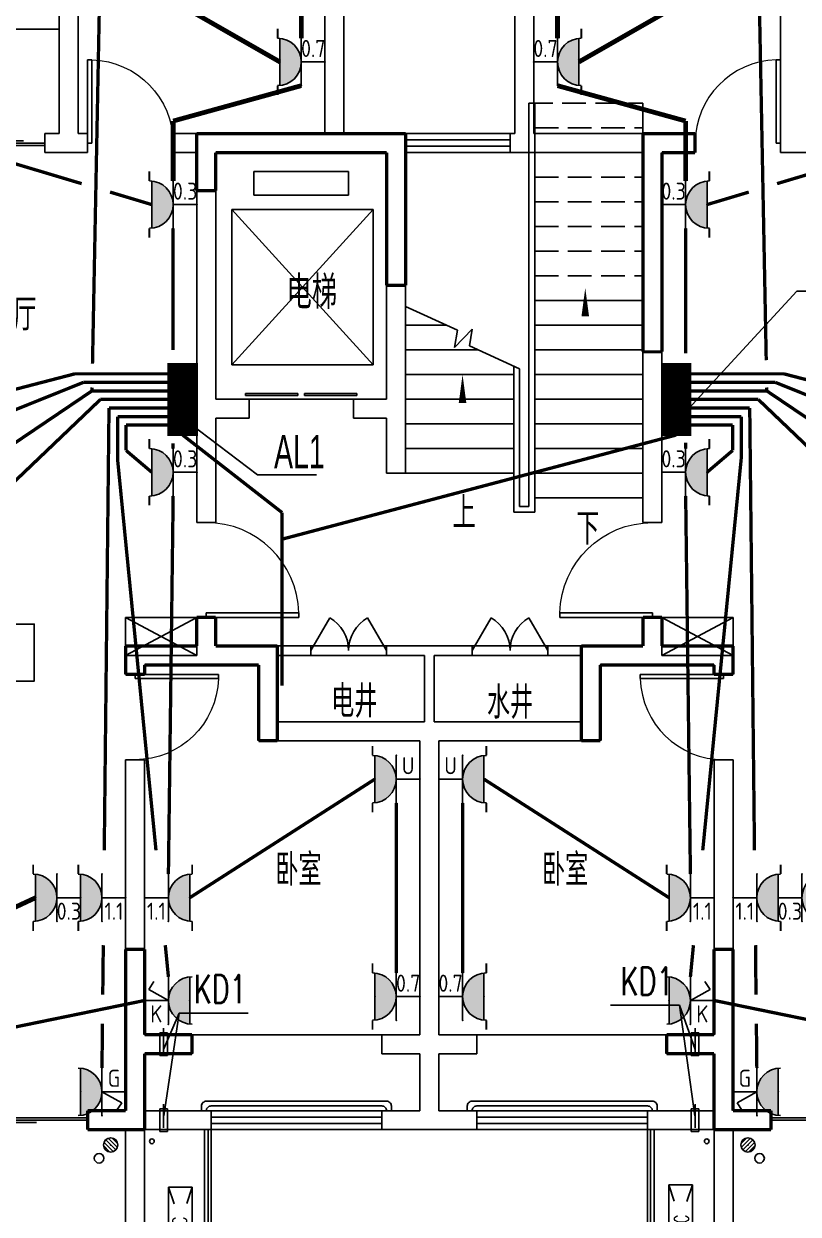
# Model space of a CAD drawing. Extents: x -993182 to -819982, y 169304 to 600104.
# Drawn here: x -943521 to -935362, y 369816 to 382365 of the extents above; entities that cross this region are included whole.
import ezdxf
from ezdxf.enums import TextEntityAlignment as Align

# ---------------------------------------------------------------- set-up
doc = ezdxf.new("R2010")
doc.units = 0
doc.header["$LTSCALE"] = 1000
doc.header["$MEASUREMENT"] = 0
doc.linetypes.add('DASH', pattern=[0.35, 0.25, -0.1])
for name, color, linetype in [('DIM-箱柜', 3, 'Continuous'), ('DIM_LEAD', 3, 'Continuous'), ('DIM_SYMB', 3, 'Continuous'), ('EQUIP-插座', 3, 'Continuous'), ('EQUIP-箱柜', 3, 'Continuous'), ('kan', 146, 'Continuous'), ('KTIAO', 124, 'Continuous'), ('PUB_TEXT', 7, 'Continuous'), ('STAIR', 2, 'Continuous'), ('VPIPE-污水', 2, 'Continuous'), ('WALL', 4, 'Continuous'), ('WINDOW', 2, 'Continuous'), ('WIRE-动力', 2, 'Continuous'), ('WIRE-动力控制', 5, 'TG_C'), ('WIRE-插座', 5, 'Continuous'), ('冷凝水管', 6, 'Continuous'), ('家具', 187, 'Continuous'), ('文字2', 7, 'Continuous'), ('栏杆', 169, 'Continuous'), ('空调、空调洞', 66, 'Continuous'), ('面层', 215, 'Continuous')]:
    doc.layers.add(name, color=color, linetype=linetype)
doc.layers.add('RENDERING', color=125, linetype='Continuous', lineweight=13)
doc.styles.add('_ROMANC', font='romanc__.ttf', dxfattribs={"width": 0.700005})
doc.styles.add('_TCH_DIM', font='SIMPLEX', dxfattribs={"bigfont": 'GBCBIG'})
doc.styles.add('_TCH_LABEL', font='COMPLEX', dxfattribs={"bigfont": 'GBCBIG'})
doc.styles.add('_TEL_ATTDEF', font='GBENOR', dxfattribs={"width": 0.8, "height": 3, "bigfont": 'GBCBIG'})
doc.styles.add('_TEL_DIM', font='ICED', dxfattribs={"width": 0.8, "height": 3.5, "bigfont": 'BZHZ'})
doc.styles.add('DIM_FONT', font='simplex_.ttf', dxfattribs={"width": 0.7, "bigfont": 'GBCBIG'})
doc.styles.add('hnurban', font='tssdeng.shx', dxfattribs={"width": 0.8, "bigfont": 'tssdchn.shx'})
doc.styles.get("Standard").update_dxf_attribs({"font": 'gbenor.shx', "bigfont": 'gbcbig.shx'})
doc.styles.add('TG_LINETYPE', font='ICED', dxfattribs={"width": 0.8, "height": 2, "bigfont": 'BZHZ'})
doc.linetypes.add('TG_C', pattern='A,2,-0.4,["C",TG_LINETYPE,S=0.1,R=0,X=-0.27,Y=-0.15],0', length=2.4)

# ---------------------------------------------------------------- blocks, each defined once
blk = doc.blocks.new('90304092557924')
at = {"layer": 'KTIAO'}
for p, q in [((-375, 125), (-198, 66)), ((-375, 125), (-375, -125)), ((375, 125), (-375, 125)), ((375, 125), (198, 66)), ((375, -125), (375, 125)), ((-203, -68), (-375, -125)), ((-375, -125), (375, -125)), ((200, -67), (375, -125))]:
    blk.add_line(p, q, dxfattribs=at)
at = {"layer": 'KTIAO', "style": '_ROMANC', "width": 0.7}
blk.add_text('AC', height=148.6, dxfattribs=at).set_placement((-113, -66))
at = {"layer": 'KTIAO', "style": 'DIM_FONT', "oblique": 0, "width": 0.6, "flags": 9}
for tag in ['XSIZE', 'YSIZE']:
    blk.add_attdef(tag, (-375, -125), '', height=0.5, dxfattribs=at)
blk = doc.blocks.new('q2')
at = {"color": 3, "const_width": 35}
for points in [[(-487196, -362641), (-487196, -362041)], [(-487196, -362041), (-484996, -362041)], [(-484996, -363641), (-484996, -362041)], [(-482496, -364341), (-482496, -362041)], [(-482496, -362041), (-481946, -362041)], [(-481946, -362041), (-481946, -362241)], [(-486996, -362641), (-486996, -362241)], [(-486996, -362241), (-485196, -362241)], [(-485196, -363641), (-485196, -362241)], [(-482296, -364341), (-482296, -362241)], [(-482296, -362241), (-481946, -362241)], [(-486996, -362641), (-487196, -362641)], [(-484996, -363641), (-485196, -363641)], [(-482296, -364341), (-482496, -364341)], [(-487196, -367441), (-487196, -367141)], [(-487196, -367141), (-486996, -367141)], [(-486996, -367441), (-486996, -367141)], [(-482496, -367441), (-482496, -367141)], [(-482496, -367141), (-482296, -367141)], [(-482296, -367441), (-482296, -367141)], [(-487946, -367441), (-487196, -367441)], [(-487946, -367741), (-487946, -367441)], [(-486996, -367441), (-486346, -367441)], [(-486346, -368441), (-486346, -367441)], [(-483146, -367441), (-482496, -367441)], [(-483146, -368441), (-483146, -367441)], [(-482296, -367441), (-481546, -367441)], [(-481546, -367741), (-481546, -367441)], [(-487746, -367641), (-487196, -367641)], [(-487746, -367741), (-487746, -367641)], [(-487196, -367641), (-486546, -367641)], [(-486546, -368441), (-486546, -367641)], [(-482946, -367641), (-482296, -367641)], [(-482946, -368441), (-482946, -367641)], [(-482296, -367641), (-481746, -367641)], [(-481746, -367741), (-481746, -367641)], [(-487746, -367741), (-487946, -367741)], [(-481546, -367741), (-481746, -367741)], [(-486346, -368441), (-486546, -368441)], [(-482946, -368441), (-483146, -368441)], [(-487946, -371541), (-487946, -370641)], [(-487946, -370641), (-487746, -370641)], [(-487746, -371541), (-487746, -370641)], [(-481746, -371541), (-481746, -370641)], [(-481746, -370641), (-481546, -370641)], [(-481546, -371541), (-481546, -370641)], [(-487946, -372341), (-487946, -371541)], [(-487746, -371541), (-487246, -371541)], [(-487246, -371541), (-487246, -371741)], [(-482246, -371541), (-481746, -371541)], [(-482246, -371741), (-482246, -371541)], [(-481546, -372341), (-481546, -371541)], [(-487746, -371741), (-487246, -371741)], [(-487746, -372541), (-487746, -371741)], [(-482246, -371741), (-481746, -371741)], [(-481746, -372541), (-481746, -371741)], [(-488346, -372341), (-487946, -372341)], [(-488346, -372541), (-488346, -372341)], [(-481546, -372341), (-481146, -372341)], [(-481146, -372341), (-481146, -372541)], [(-488346, -372541), (-487746, -372541)], [(-481746, -372541), (-481146, -372541)]]:
    blk.add_lwpolyline(points, dxfattribs=at)
blk = doc.blocks.new('A$C06D6341B')
at = {"layer": '空调、空调洞', "linetype": 'DASH'}
for p, q in [((80, 290), (0, 290)), ((0, 290), (0, 50)), ((40, 0), (40, 340)), ((80, 50), (80, 290)), ((0, 50), (80, 50))]:
    blk.add_line(p, q, dxfattribs=at)
blk = doc.blocks.new('$lvtry$00000171')
for p, q in [((-74, 11), (-11, 74)), ((-70, -27), (27, 70)), ((-53, -53), (53, 53)), ((-27, -70), (70, 27)), ((11, -74), (74, -11))]:
    blk.add_line(p, q)
blk.add_circle((0, 0), 75)
blk.add_point((0, 0))
blk = doc.blocks.new('kt')
at = {"layer": 'DIM_LEAD'}
for p, q in [((-399907, -797092), (-400635, -797092)), ((-399746, -798259), (-399907, -797092)), ((-399746, -798259), (-399907, -797092)), ((-399746, -798259), (-399907, -797092)), ((-399746, -798259), (-399907, -797092)), ((-399746, -798259), (-399907, -797092)), ((-399744, -797559), (-399907, -797092)), ((-405344, -797559), (-405181, -797175)), ((-405342, -798259), (-405181, -797175)), ((-405342, -798259), (-405181, -797175)), ((-405342, -798259), (-405181, -797175)), ((-405342, -798259), (-405181, -797175)), ((-405342, -798259), (-405181, -797175)), ((-405181, -797175), (-404452, -797175))]:
    blk.add_line(p, q, dxfattribs=at)
at = {"layer": 'VPIPE-污水'}
for centre in [(-406024, -798706, -76424), (-399064, -798706, -76424)]:
    blk.add_circle(centre, 50, dxfattribs=at)
at = {"layer": '冷凝水管'}
for centre in [(-405467, -798527, -76424), (-399621, -798527, -76424)]:
    blk.add_circle(centre, 25, dxfattribs=at)
at = {"layer": '家具', "rotation": 89.99999999999999}
blk.add_blockref('$lvtry$00000171', (-405901, -798565, -76424), dxfattribs=at)
at = {"layer": '家具', "yscale": -1, "rotation": 90.00000000000001}
blk.add_blockref('$lvtry$00000171', (-399187, -798565, -76424), dxfattribs=at)
at = {"layer": '空调、空调洞', "xscale": -1, "rotation": 180}
for p in [(-405384, -797334, -76424), (-405384, -798134, -76424)]:
    blk.add_blockref('A$C06D6341B', p, dxfattribs=at)
at = {"layer": '空调、空调洞', "rotation": 180}
for p in [(-399704, -797334, -76424), (-399704, -798134, -76424)]:
    blk.add_blockref('A$C06D6341B', p, dxfattribs=at)
at = {"layer": 'DIM_LEAD', "color": 7, "style": '_TCH_DIM', "width": 0.705882}
for p in [(-400530, -796987), (-405027, -797070)]:
    blk.add_text('KD1', height=297.5, dxfattribs=at).set_placement(p)
blk = doc.blocks.new('$DorLib2D$00000131')
at = {"color": 0, "linetype": 'Continuous'}
for p, q in [((0.15, 0.125), (0.2319, 0.1973)), ((0.2319, 0.1973), (0.2319, 0.125)), ((-0.5, 0.125), (-0.5, 0)), ((0.0192, 0.125), (-0.5, 0.125)), ((0.0192, 0), (0.0192, 0.125)), ((0.35, 0.125), (0.15, 0.125)), ((-0.5, 0), (0.0192, 0)), ((-0.024, 0), (0.5, 0)), ((-0.024, -0.125), (-0.024, 0)), ((0.5, 0), (0.5, -0.125)), ((-0.35, -0.125), (-0.15, -0.125)), ((-0.2319, -0.1973), (-0.2319, -0.125)), ((-0.15, -0.125), (-0.2319, -0.1973)), ((0.5, -0.125), (-0.024, -0.125))]:
    blk.add_line(p, q, dxfattribs=at)
blk = doc.blocks.new('$WINLIB2D$00000001')
at = {"color": 0}
for points in [[(-0.5, 0.5), (-0.5, -0.5)], [(-0.5, 0.5), (0.5, 0.5)], [(0.5, -0.5), (0.5, 0.5)], [(0.5, 0.1667), (-0.5, 0.1667)], [(0.5, -0.1667), (-0.5, -0.1667)], [(-0.5, -0.5), (0.5, -0.5)]]:
    blk.add_lwpolyline(points, dxfattribs=at)
blk = doc.blocks.new('$DorLib2D$00000231')
at = {"color": 0}
for p, q in [((-0.5, 0), (-0.25, 0.433)), ((0.5, 0), (0.25, 0.433))]:
    blk.add_line(p, q, dxfattribs=at)
for centre, start, end in [((-0.5, 0), 0, 60), ((0.5, 0), 120, 180)]:
    blk.add_arc(centre, 0.5, start, end, dxfattribs=at)
blk = doc.blocks.new('$DorLib2D$00000001')
for p, q in [((0.45, 0.975), (0.5, 0.975)), ((0.45, 0), (0.45, 0.975)), ((0.5, 0), (0.5, 0.975)), ((0.5, 0), (0.45, 0))]:
    blk.add_line(p, q)
at = {"lineweight": 13}
blk.add_arc((0.475, 0), 0.975, 91.4693, 180, dxfattribs=at)
blk = doc.blocks.new('$DorLib2D$00000127')
at = {"color": 0, "linetype": 'Continuous'}
for p, q in [((-0.033, 0.795), (-0.533, 0.795)), ((-0.533, 0.795), (-0.533, 0.69)), ((-0.033, 0.69), (-0.533, 0.69)), ((-0.033, 0.795), (-0.033, 0.69)), ((0.033, 0.795), (0.033, 0.69)), ((0.533, 0.795), (0.033, 0.795)), ((0.533, 0.69), (0.033, 0.69)), ((0.533, 0.795), (0.533, 0.69)), ((0.5, 0.5), (-0.5, 0.5))]:
    blk.add_line(p, q, dxfattribs=at)
blk = doc.blocks.new('5#、7#楼参照')
at = {"layer": 'DIM_SYMB'}
for points in [[(-298765.8, -366990.1, 0, 0, 0), (-298765.8, -364739.1, 0, 80, 0), (-298765.8, -365039.1, 0, 0, 0)], [(-300058.8, -366822, 0, 0, 0), (-300058.8, -365652, 0, 80, 0), (-300058.8, -365952, 0, 0, 0)]]:
    blk.add_lwpolyline(points, format="xyseb", dxfattribs=at)
at = {"layer": 'kan', "color": 124}
blk.add_line((-307908.8, -362012), (-304308.8, -362012), dxfattribs=at)
at = {"layer": 'kan'}
for p, q in [((-302708.8, -373612), (-302708.8, -375512)), ((-298108.8, -373612), (-298108.8, -375512))]:
    blk.add_line(p, q, dxfattribs=at)
at = {"layer": 'STAIR'}
for p, q in [((-299358.8, -362792), (-299358.8, -367042)), ((-299298.8, -362792), (-299298.8, -367102)), ((-298158.8, -362792), (-298158.8, -366952)), ((-299358.8, -364612), (-299358.8, -366692)), ((-299298.8, -364872), (-298158.8, -364872)), ((-300113.8, -365182), (-300658.8, -364933.3)), ((-300223.3, -365132), (-300658.8, -365132)), ((-299956.1, -365174.4), (-300144.7, -365366.1)), ((-299985.6, -365350.3), (-299956.1, -365174.4)), ((-299298.8, -365132), (-298158.8, -365132)), ((-300144.7, -365366.1), (-300113.8, -365182)), ((-299894.3, -365392), (-300658.8, -365392)), ((-299458.8, -365590.7), (-299985.6, -365350.3)), ((-299298.8, -365392), (-298158.8, -365392)), ((-299518.8, -365652), (-300658.8, -365652)), ((-299518.8, -367102), (-299518.8, -365563.3)), ((-299458.8, -366692), (-299458.8, -365590.7)), ((-299458.8, -367042), (-299458.8, -365590.7)), ((-299298.8, -365652), (-298158.8, -365652)), ((-299518.8, -365912), (-300658.8, -365912)), ((-299298.8, -365912), (-298158.8, -365912)), ((-299518.8, -366172), (-300658.8, -366172)), ((-299298.8, -366172), (-298158.8, -366172)), ((-299518.8, -366432), (-300658.8, -366432)), ((-299298.8, -366432), (-298158.8, -366432)), ((-299518.8, -366692), (-300658.8, -366692)), ((-299298.8, -366692), (-298158.8, -366692)), ((-299358.8, -367042), (-299458.8, -367042)), ((-299298.8, -366952), (-298158.8, -366952)), ((-299298.8, -367102), (-299518.8, -367102))]:
    blk.add_line(p, q, dxfattribs=at)
at = {"layer": 'STAIR', "linetype": 'DASH'}
for p, q in [((-299358.8, -362792), (-298158.8, -362792)), ((-299298.8, -363052), (-298158.8, -363052)), ((-299298.8, -363572), (-298158.8, -363572)), ((-299298.8, -363832), (-298158.8, -363832)), ((-299298.8, -364092), (-298158.8, -364092)), ((-299298.8, -364352), (-298158.8, -364352)), ((-299298.8, -364612), (-298158.8, -364612))]:
    blk.add_line(p, q, dxfattribs=at)
at = {"layer": 'STAIR', "color": 197}
for p, q in [((-302258.8, -363762, 76423.5), (-302258.8, -363512, 76423.5)), ((-302258.8, -363512, 76423.5), (-301258.8, -363512, 76423.5)), ((-301258.8, -363512, 76423.5), (-301258.8, -363762, 76423.5)), ((-301258.8, -363762, 76423.5), (-302258.8, -363762, 76423.5)), ((-302488.4, -365549.6, 76423.5), (-302488.4, -363912, 76423.5)), ((-302488.4, -363912, 76423.5), (-300999.8, -363912, 76423.5)), ((-300999.8, -363912, 76423.5), (-302488.4, -365549.6, 76423.5)), ((-300999.8, -365549.6, 76423.5), (-302488.4, -363912, 76423.5)), ((-300999.8, -363912, 76423.5), (-300999.8, -365549.6, 76423.5)), ((-300999.8, -365549.6, 76423.5), (-302488.4, -365549.6, 76423.5))]:
    blk.add_line(p, q, dxfattribs=at)
at = {"layer": 'WALL'}
for p, q in [((-301508.8, -363112), (-301508.8, -359712)), ((-301308.8, -363112), (-301308.8, -359712)), ((-299508.8, -363112), (-299508.8, -359712)), ((-299308.8, -363112), (-299308.8, -359712)), ((-304308.8, -361512), (-304308.8, -363112)), ((-304108.8, -361512), (-304108.8, -363112)), ((-296708.8, -361512), (-296708.8, -363112)), ((-304308.8, -363112), (-304458.8, -363112)), ((-304458.8, -363112), (-304458.8, -363312)), ((-304008.8, -363112), (-304108.8, -363112)), ((-304008.8, -363312), (-304008.8, -363112)), ((-302758.8, -363112), (-303108.8, -363112)), ((-303108.8, -363112), (-303108.8, -363312)), ((-301508.8, -363112), (-302758.8, -363112)), ((-300758.8, -363112), (-301308.8, -363112)), ((-300658.8, -363112), (-300758.8, -363112)), ((-300658.8, -363312), (-300658.8, -363112)), ((-299508.8, -363112), (-299558.8, -363112)), ((-299558.8, -363112), (-299558.8, -363312)), ((-298058.8, -363112), (-299308.8, -363112)), ((-297608.8, -363112), (-298058.8, -363112)), ((-297608.8, -363312), (-297608.8, -363112)), ((-296708.8, -363112), (-296708.8, -363312)), ((-304458.8, -363312), (-304208.8, -363312)), ((-304208.8, -363312), (-304008.8, -363312)), ((-303108.8, -363312), (-302858.8, -363312)), ((-302858.8, -363312), (-302858.8, -366012)), ((-302658.8, -363312), (-302658.8, -365912)), ((-301408.8, -363312), (-302658.8, -363312)), ((-300858.8, -363312), (-301408.8, -363312)), ((-300858.8, -365912), (-300858.8, -363312)), ((-300658.8, -366012), (-300658.8, -363312)), ((-299558.8, -363312), (-299408.8, -363312)), ((-298158.8, -363312), (-299408.8, -363312)), ((-298158.8, -363312), (-298158.8, -367212)), ((-297958.8, -367212), (-297958.8, -363312)), ((-297958.8, -363312), (-297608.8, -363312)), ((-296708.8, -363312), (-296608.8, -363312)), ((-296608.8, -363312), (-296358.8, -363312)), ((-302308.8, -365912), (-302658.8, -365912)), ((-302308.8, -366112), (-302308.8, -365912)), ((-300858.8, -365912), (-301208.8, -365912)), ((-301208.8, -365912), (-301208.8, -366112)), ((-302858.8, -366012), (-302858.8, -367212)), ((-300658.8, -366692), (-300658.8, -366012)), ((-302658.8, -367212), (-302658.8, -366112)), ((-302658.8, -366112), (-302308.8, -366112)), ((-301208.8, -366112), (-300858.8, -366112)), ((-300858.8, -366692), (-300858.8, -366112)), ((-300858.8, -366692), (-300658.8, -366692)), ((-302858.8, -367212), (-302658.8, -367212)), ((-298158.8, -367212), (-297958.8, -367212)), ((-302658.8, -368212), (-302858.8, -368212)), ((-302858.8, -368212), (-302858.8, -368512)), ((-302658.8, -368512), (-302658.8, -368212)), ((-297958.8, -368212), (-298158.8, -368212)), ((-298158.8, -368212), (-298158.8, -368512)), ((-297958.8, -368512), (-297958.8, -368212)), ((-303608.8, -368512), (-303608.8, -368812)), ((-303608.8, -368512), (-302858.8, -368512)), ((-302658.8, -368512), (-302108.8, -368512)), ((-301658.8, -368512), (-302108.8, -368512)), ((-301658.8, -368612), (-301658.8, -368512)), ((-300408.8, -368512), (-300858.8, -368512)), ((-300858.8, -368512), (-300858.8, -368612)), ((-299958.8, -368512), (-300408.8, -368512)), ((-299958.8, -368612), (-299958.8, -368512)), ((-298808.8, -368512), (-299158.8, -368512)), ((-299158.8, -368512), (-299158.8, -368612)), ((-298708.8, -368512), (-298808.8, -368512)), ((-298158.8, -368512), (-298708.8, -368512)), ((-297208.8, -368512), (-297958.8, -368512)), ((-297208.8, -368812), (-297208.8, -368512)), ((-302008.8, -368612), (-302008.8, -369312)), ((-302008.8, -368612), (-301658.8, -368612)), ((-300858.8, -368612), (-300458.8, -368612)), ((-300458.8, -368612), (-300458.8, -369312)), ((-300358.8, -368612), (-300358.8, -369312)), ((-300358.8, -368612), (-299958.8, -368612)), ((-299158.8, -368612), (-298808.8, -368612)), ((-298797.6, -368602.9), (-298808.8, -368712)), ((-298808.8, -368712), (-298808.8, -368612)), ((-303608.8, -368812), (-303408.8, -368812)), ((-303408.8, -368812), (-303408.8, -368712)), ((-303408.8, -368712), (-302758.8, -368712)), ((-302758.8, -368712), (-302208.8, -368712)), ((-302208.8, -368712), (-302208.8, -369512)), ((-298808.8, -368712), (-298808.8, -369312)), ((-298608.8, -368712), (-298608.8, -369512)), ((-298058.8, -368712), (-298608.8, -368712)), ((-297408.8, -368712), (-298058.8, -368712)), ((-297408.8, -368712), (-297408.8, -368812)), ((-297408.8, -368812), (-297208.8, -368812)), ((-302008.8, -369312), (-300458.8, -369312)), ((-298808.8, -369312), (-300358.8, -369312)), ((-302208.8, -369512), (-300508.8, -369512)), ((-300508.8, -369512), (-300508.8, -372612)), ((-298608.8, -369512), (-300308.8, -369512)), ((-300308.8, -369512), (-300308.8, -372612)), ((-303408.8, -369712), (-303608.8, -369712)), ((-303608.8, -369712), (-303608.8, -372712)), ((-303408.8, -372612), (-303408.8, -369712)), ((-297208.8, -369712), (-297408.8, -369712)), ((-297408.8, -369712), (-297408.8, -372612)), ((-297208.8, -372712), (-297208.8, -369712)), ((-303408.8, -372612), (-302908.8, -372612)), ((-302908.8, -372612), (-302908.8, -372812)), ((-300908.8, -372612), (-300508.8, -372612)), ((-300908.8, -372612), (-300908.8, -372812)), ((-299908.8, -372612), (-300308.8, -372612)), ((-299908.8, -372812), (-299908.8, -372612)), ((-297408.8, -372612), (-297908.8, -372612)), ((-297908.8, -372812), (-297908.8, -372612)), ((-303608.8, -373412), (-303608.8, -372712)), ((-303408.8, -372812), (-302908.8, -372812)), ((-303408.8, -373412), (-303408.8, -372812)), ((-300908.8, -372812), (-300508.8, -372812)), ((-300508.8, -372812), (-300508.8, -373412)), ((-299908.8, -372812), (-300308.8, -372812)), ((-300308.8, -372812), (-300308.8, -373412)), ((-297408.8, -372812), (-297908.8, -372812)), ((-297408.8, -373412), (-297408.8, -372812)), ((-297208.8, -373412), (-297208.8, -372712)), ((-303608.8, -373412), (-304008.8, -373412)), ((-304008.8, -373412), (-304008.8, -373612)), ((-302708.8, -373412), (-303408.8, -373412)), ((-302708.8, -373612), (-302708.8, -373412)), ((-300508.8, -373412), (-300908.8, -373412)), ((-300908.8, -373412), (-300908.8, -373612)), ((-299908.8, -373412), (-300308.8, -373412)), ((-299908.8, -373612), (-299908.8, -373412)), ((-297408.8, -373412), (-298108.8, -373412)), ((-298108.8, -373412), (-298108.8, -373612)), ((-296808.8, -373412), (-297208.8, -373412)), ((-296808.8, -373612), (-296808.8, -373412)), ((-304008.8, -373612), (-303608.8, -373612)), ((-303608.8, -375712), (-303608.8, -373612)), ((-303408.8, -373612), (-302708.8, -373612)), ((-303408.8, -375512), (-303408.8, -373612)), ((-300908.8, -373612), (-300408.8, -373612)), ((-300408.8, -373612), (-299908.8, -373612)), ((-298108.8, -373612), (-297408.8, -373612)), ((-297408.8, -375512), (-297408.8, -373612)), ((-297208.8, -373612), (-296808.8, -373612)), ((-297208.8, -375712), (-297208.8, -373612))]:
    blk.add_line(p, q, dxfattribs=at)
at = {"layer": 'WINDOW'}
for p, q in [((-300858.8, -368512, 0), (-301658.8, -368512, 0)), ((-299158.8, -368512, 0), (-299958.8, -368512, 0)), ((-300858.8, -368612, 0), (-301658.8, -368612, 0)), ((-299158.8, -368612, 0), (-299958.8, -368612, 0)), ((-300908.8, -372612), (-302908.8, -372612)), ((-299908.8, -372612), (-297908.8, -372612))]:
    blk.add_line(p, q, dxfattribs=at)
at = {"layer": '家具'}
for points in [[(-303608.8, -368212), (-302858.8, -368212), (-302858.8, -368612), (-303608.8, -368612)], [(-297208.8, -368212), (-297958.8, -368212), (-297958.8, -368612), (-297208.8, -368612)]]:
    blk.add_lwpolyline(points, close=True, dxfattribs=at)
for points in [[(-302858.8, -368212), (-303608.8, -368612)], [(-303608.8, -368212), (-302858.8, -368612)], [(-297958.8, -368212), (-297208.8, -368612)], [(-297208.8, -368212), (-297958.8, -368612)]]:
    blk.add_lwpolyline(points, dxfattribs=at)
at = {"layer": '栏杆'}
for p, q in [((-302778.8, -373612), (-302778.8, -375512)), ((-302738.8, -373612), (-302738.8, -375512)), ((-298078.8, -373612), (-298078.8, -375512)), ((-298038.8, -373612), (-298038.8, -375512))]:
    blk.add_line(p, q, dxfattribs=at)
for points in [[(-300808.8, -373412), (-300808.8, -373362, 0.4142136), (-300858.8, -373312), (-302758.8, -373312, 0.4142136), (-302808.8, -373362), (-302808.8, -373412)], [(-300008.8, -373412), (-300008.8, -373362, -0.4142136), (-299958.8, -373312), (-298058.8, -373312, -0.4142136), (-298008.8, -373362), (-298008.8, -373412)], [(-302758.8, -373412), (-302758.8, -373412, -0.4142136), (-302708.8, -373362), (-300908.8, -373362, -0.4142136), (-300858.8, -373412), (-300858.8, -373412)], [(-298058.8, -373412), (-298058.8, -373412, 0.4142136), (-298108.8, -373362), (-299908.8, -373362, 0.4142136), (-299958.8, -373412), (-299958.8, -373412)]]:
    blk.add_lwpolyline(points, format="xyb", dxfattribs=at)
at = {"layer": 'RENDERING', "xscale": -1, "rotation": 270}
blk.add_blockref('90304092557924', (-297761, -374567.5), dxfattribs=at)
at = {"layer": 'RENDERING', "rotation": 90.00000000000001}
blk.add_blockref('90304092557924', (-303031.6, -374591.5), dxfattribs=at)
at = {"layer": 'WINDOW'}
for name, p, xscale, yscale, zscale, rotation in [('$DorLib2D$00000001', (-303558.8, -363212), 900, -900, 900, 179.9999999902087), ('$DorLib2D$00000001', (-297158.8, -363212), -900, -900, -900, 180.0000001412775), ('$WINLIB2D$00000001', (-300108.8, -363212), -1100, 200, -1100, 179.9999999034835), ('$DorLib2D$00000131', (-305208.8, -363212), 1500, 200, 1500, 179.9999999902066), ('$DorLib2D$00000127', (-301758.8, -366012), 1100, -200, 1100, 180), ('$DorLib2D$00000001', (-302758.8, -367712), 1000, 1000, 1000, 270), ('$DorLib2D$00000001', (-298058.8, -367712), 1000, -1000, 1000, 270), ('$DorLib2D$00000231', (-301258.8, -368562), -800, -800, -800, 180.0000000000118), ('$DorLib2D$00000231', (-299558.8, -368562), -800, -800, -800, 180.0000000000125), ('$DorLib2D$00000001', (-303508.8, -369262), 900, -900, 900, 90), ('$DorLib2D$00000001', (-297308.8, -369262), 900, 900, 900, 89.99999999996503), ('$WINLIB2D$00000001', (-301808.8, -373512), -1800, 200, -1800, 180), ('$DorLib2D$00000131', (-295008.8, -373512), 3600, 200, 3600, 180)]:
    blk.add_blockref(name, p, dxfattribs=dict(at, xscale=xscale, yscale=yscale, zscale=zscale, rotation=rotation))
at = {"layer": 'WINDOW', "yscale": -200}
for name, p, xscale, zscale in [('$WINLIB2D$00000001', (-299008.8, -373512), -1800, -1800), ('$DorLib2D$00000131', (-305808.8, -373512), 3600, 3600)]:
    blk.add_blockref(name, p, dxfattribs=dict(at, xscale=xscale, zscale=zscale))
at = {"layer": '面层'}
for name, p in [('q2', (184337.3, -1071)), ('kt', (102134.9, 424792.1))]:
    blk.add_blockref(name, p, dxfattribs=at)
at = {"layer": 'DIM_SYMB', "color": 7, "style": '_TCH_DIM'}
for s, p in [('上', (-300163.1, -367277)), ('下', (-298860.7, -367445.1))]:
    blk.add_text(s, height=337.6, dxfattribs=at).set_placement(p)
blk = doc.blocks.new('*X5')
at = {"color": 0}
for p, q in [((-250, 32.8), (-82.8, 200)), ((-250, 68.2), (-118.2, 200)), ((-250, 103.6), (-153.6, 200)), ((-250, 138.9), (-188.9, 200)), ((-250, 174.3), (-224.3, 200)), ((-247.5, 0), (-47.5, 200)), ((-212.1, 0), (-12.1, 200)), ((-176.8, 0), (23.2, 200)), ((-141.4, 0), (58.6, 200)), ((-106.1, 0), (93.9, 200)), ((-70.7, 0), (129.3, 200)), ((-35.4, 0), (164.6, 200)), ((0, 0), (200, 200)), ((35.4, 0), (235.4, 200)), ((70.7, 0), (250, 179.3)), ((106.1, 0), (250, 143.9)), ((141.4, 0), (250, 108.6)), ((176.8, 0), (250, 73.2)), ((212.1, 0), (250, 37.9)), ((247.5, 0), (250, 2.5))]:
    blk.add_line(p, q, dxfattribs=at)
blk = doc.blocks.new('$equip$00002943')
for p, q in [((-0.75, 0.6), (-0.75, 0)), ((0.75, 0.6), (-0.75, 0.6)), ((0.75, 0), (0.75, 0.6)), ((-0.75, 0), (0.75, 0))]:
    blk.add_line(p, q)
for points, const_width in [([(-0.75, 0.3), (0.75, 0.3)], 0.6), ([(-0.75, 0.6), (-0.75, 0), (0.75, 0), (0.75, 0.6), (-0.75, 0.6), (-0.75, 0)], 0.04)]:
    blk.add_lwpolyline(points, dxfattribs=dict(const_width=const_width))
for p in [(0, 0.6), (-0.75, 0.3), (0.75, 0.3), (0, 0)]:
    blk.add_point(p)
at = {"xscale": 0.00300000000061118, "yscale": 0.00300000000061118, "zscale": 0.00300000000061118}
blk.add_blockref('*X5', (0, 0), dxfattribs=at)
at = {"style": '_TEL_DIM', "flags": 1}
for tag in ['A', 'REMARK']:
    blk.add_attdef(tag, text='', height=0.00002, dxfattribs=at).set_placement((0, 0), align=Align.MIDDLE_CENTER)
blk = doc.blocks.new('$equip$00003134')
h = blk.add_hatch(color=256)
h.dxf.hatch_style = 1
h.paths.add_polyline_path([(-0.498, 0.95, 0.904534), (0.497, 0.95)])
for p, q in [((0.497, 0.95), (-0.498, 0.95)), ((0.5, 0.5), (-0.5, 0.5)), ((0, 0.5), (0, 0))]:
    blk.add_line(p, q)
at = {"const_width": 0.04}
for points in [[(-0.5, 1), (-0.7, 1)], [(0.5, 1), (0.7, 1)]]:
    blk.add_lwpolyline(points, dxfattribs=at)
blk.add_arc((0, 1), 0.5, 180, 0)
for p in [(0, 0.95), (-0.5, 0.5), (0.5, 0.5), (0, 0)]:
    blk.add_point(p)
at = {"color": 7, "style": '_TCH_LABEL'}
blk.add_attdef('$TEXT$', text='', height=0.36, dxfattribs=at).set_placement((0.284, 0.247), align=Align.MIDDLE_CENTER)
at = {"color": 7, "style": '_TCH_LABEL', "flags": 1}
blk.add_attdef('A', text='', height=0.000025, dxfattribs=at).set_placement((0, 0), align=Align.MIDDLE_CENTER)
blk = doc.blocks.new('$equip$00003156')
h = blk.add_hatch(color=256)
h.dxf.hatch_style = 1
h.paths.add_polyline_path([(-0.498, 0.95, 0.904534), (0.497, 0.95)])
for p, q in [((0.497, 0.95), (-0.498, 0.95)), ((0.5, 0.5), (-0.5, 0.5)), ((0, 0.5), (-0.23, 0.084)), ((0, 0.5), (0, 0)), ((-0.23, 0.084), (-0.397, 0.193))]:
    blk.add_line(p, q)
blk.add_arc((0, 1), 0.5, 180, 0)
for p in [(0, 0.95), (-0.5, 0.5), (0.5, 0.5), (0, 0)]:
    blk.add_point(p)
at = {"color": 7, "style": '_TCH_LABEL'}
blk.add_attdef('$TEXT$', text='', height=0.36, dxfattribs=at).set_placement((0.284, 0.247), align=Align.MIDDLE_CENTER)
at = {"color": 7, "style": '_TCH_LABEL', "flags": 1}
blk.add_attdef('A', text='', height=0.000025, dxfattribs=at).set_placement((0, 0), align=Align.MIDDLE_CENTER)

msp = doc.modelspace()

# ---------------------------------------------------------------- linework, layer by layer
at = {"layer": 'DIM-箱柜'}
for p, q in [((-936519, 378307, 0), (-935377, 379545, 0)), ((-935377, 379545, 0), (-934756, 379545, 0)), ((-941977, 378307, 0), (-941060, 377610, 0)), ((-941060, 377610, 0), (-940439, 377610, 0))]:
    msp.add_line(p, q, dxfattribs=at)
at = {"layer": 'WIRE-动力', "linetype": 'Continuous', "const_width": 35, "elevation": 0}
for points in [[(-941848, 378030), (-940800, 377212)], [(-936648, 378030), (-940800, 376932)], [(-940800, 375386), (-940800, 377212)]]:
    msp.add_lwpolyline(points, dxfattribs=at)
at = {"layer": 'WIRE-动力控制', "linetype": 'TG_C', "const_width": 50}
for points in [[(-940598, 382213), (-940598, 383559)], [(-937898, 382213), (-937898, 383559)], [(-942473, 382907), (-940823, 381963)], [(-936023, 382907), (-937673, 381963)]]:
    msp.add_lwpolyline(points, dxfattribs=at)
at = {"layer": 'WIRE-动力控制', "linetype": 'TG_C', "const_width": 50, "elevation": 0}
for points in [[(-941948, 381340), (-940598, 381713)], [(-936548, 381340), (-937898, 381713)], [(-941948, 380709), (-941948, 381340)], [(-936548, 380709), (-936548, 381340)]]:
    msp.add_lwpolyline(points, dxfattribs=at)
at = {"layer": 'WIRE-插座', "linetype": 'Continuous', "elevation": 0}
for points, const_width in [([(-942798, 378781), (-942698, 383974)], 35), ([(-935699, 378819), (-935798, 383974)], 35), ([(-946273, 381686), (-942912, 380680)], 35), ([(-932223, 381686), (-935585, 380680)], 35), ([(-942613, 380591), (-942173, 380459)], 35), ([(-935883, 380591), (-936323, 380459)], 35), ([(-941948, 378927), (-941948, 380209)], 35), ([(-936548, 378890), (-936548, 380209)], 35), ([(-942984, 378675), (-945393, 378048)], 35), ([(-941998, 378675), (-942984, 378675)], 35), ([(-936498, 378675), (-935513, 378675)], 35), ([(-935513, 378675), (-931598, 377657)], 35), ([(-942894, 378585), (-945200, 377657)], 35), ([(-942804, 378495), (-944948, 377045)], 35), ([(-941998, 378585), (-942894, 378585)], 35), ([(-942804, 378495), (-942803, 378531)], 35), ([(-941998, 378495), (-942804, 378495)], 35), ([(-936498, 378585), (-935603, 378585)], 35), ([(-936498, 378495), (-935693, 378495)], 35), ([(-935693, 378495), (-935694, 378531)], 35), ([(-935693, 378495), (-933548, 377045)], 35), ([(-935603, 378585), (-933297, 377657)], 35), ([(-942714, 378405), (-946498, 374788)], 35), ([(-941998, 378405), (-942714, 378405)], 35), ([(-936498, 378405), (-935783, 378405)], 35), ([(-935783, 378405), (-931998, 374788)], 35), ([(-942674, 373652), (-942624, 378315)], 35), ([(-941998, 378315), (-942624, 378315)], 35), ([(-941998, 378225), (-942534, 378225)], 35), ([(-942534, 378225), (-942534, 377777)], 35), ([(-936498, 378315), (-935873, 378315)], 35), ([(-936498, 378225), (-935963, 378225)], 35), ([(-935963, 378225), (-935963, 377777)], 35), ([(-935823, 373652), (-935873, 378315)], 35), ([(-941998, 378135), (-942444, 378135)], 35), ([(-942444, 378135), (-942444, 377867)], 35), ([(-936498, 378135), (-936053, 378135)], 35), ([(-936053, 378135), (-936053, 377867)], 35), ([(-942444, 377867), (-942173, 377637)], 35), ([(-941948, 377887), (-941948, 377943)], 35), ([(-936548, 377887), (-936548, 377950)], 35), ([(-936053, 377867), (-936323, 377637)], 35), ([(-942534, 377777), (-942129, 373652)], 35), ([(-935963, 377777), (-936368, 373652)], 35), ([(-941998, 373402), (-941948, 377387)], 35), ([(-936498, 373402), (-936548, 377387)], 35), ([(-941773, 373152), (-939823, 374402)], 35), ([(-936723, 373152), (-938673, 374402)], 35), ([(-939598, 372360), (-939598, 374152)], 35), ([(-938898, 372360), (-938898, 374152)], 35), ([(-946273, 371814), (-943398, 373152)], 50), ([(-942690, 372131), (-942684, 372652)], 35), ([(-942031, 372652), (-941998, 372319)], 35), ([(-936466, 372652), (-936498, 372319)], 35), ([(-935807, 372131), (-935812, 372652)], 35), ([(-946948, 371105), (-942248, 372069)], 35), ([(-931548, 371105), (-936248, 372069)], 35), ([(-942698, 371356), (-942693, 371824)], 35), ([(-935798, 371356), (-935803, 371824)], 35)]:
    msp.add_lwpolyline(points, dxfattribs=dict(at, const_width=const_width))
at = {"layer": '文字2', "color": 5}
msp.add_lwpolyline([(-944812, 376036), (-943412, 376036), (-943412, 375436), (-944812, 375436)], close=True, dxfattribs=at)

# ---------------------------------------------------------------- block references
at = {"layer": 'EQUIP-插座'}
ref = msp.add_blockref('$equip$00003134', (-940348, 381963), dxfattribs=dict(at, xscale=500, yscale=500, zscale=500, rotation=90))
ref.add_attrib('$TEXT$', '0.7', dxfattribs={"layer": '0', "color": 7, "height": 180, "style": '_TEL_ATTDEF'}).set_placement((-940472, 382105), align=Align.MIDDLE_CENTER)
ref = msp.add_blockref('$equip$00003134', (-938148, 381963), dxfattribs=dict(at, xscale=-500, yscale=500, zscale=500, rotation=270.0000000005336))
ref.add_attrib('$TEXT$', '0.7', dxfattribs={"layer": '0', "color": 7, "height": 180, "style": '_TEL_ATTDEF'}).set_placement((-938025, 382105), align=Align.MIDDLE_CENTER)
ref = msp.add_blockref('$equip$00003134', (-941698, 380459, 0), dxfattribs=dict(at, xscale=500, yscale=500, zscale=500, rotation=90))
ref.add_attrib('$TEXT$', '0.3', dxfattribs={"layer": '0', "color": 7, "height": 180, "style": '_TEL_ATTDEF'}).set_placement((-941822, 380601, 0), align=Align.MIDDLE_CENTER)
ref = msp.add_blockref('$equip$00003134', (-936798, 380459, 0), dxfattribs=dict(at, xscale=-500, yscale=500, zscale=500, rotation=270))
ref.add_attrib('$TEXT$', '0.3', dxfattribs={"layer": '0', "color": 7, "height": 180, "style": '_TEL_ATTDEF'}).set_placement((-936675, 380601, 0), align=Align.MIDDLE_CENTER)
ref = msp.add_blockref('$equip$00003134', (-941698, 377637, 0), dxfattribs=dict(at, xscale=500, yscale=500, zscale=500, rotation=90))
ref.add_attrib('$TEXT$', '0.3', dxfattribs={"layer": '0', "color": 7, "height": 180, "style": '_TEL_ATTDEF'}).set_placement((-941822, 377779, 0), align=Align.MIDDLE_CENTER)
ref = msp.add_blockref('$equip$00003134', (-936798, 377637, 0), dxfattribs=dict(at, xscale=-500, yscale=500, zscale=500, rotation=270))
ref.add_attrib('$TEXT$', '0.3', dxfattribs={"layer": '0', "color": 7, "height": 180, "style": '_TEL_ATTDEF'}).set_placement((-936675, 377779, 0), align=Align.MIDDLE_CENTER)
ref = msp.add_blockref('$equip$00003134', (-939348, 374402, 0), dxfattribs=dict(at, xscale=500.0000000000006, yscale=500.0000000000006, zscale=500.0000000000006, rotation=90.0000004605825))
ref.add_attrib('$TEXT$', 'U', dxfattribs={"layer": '0', "color": 7, "height": 180, "rotation": 0, "style": '_TEL_ATTDEF'}).set_placement((-939472, 374544, 0), align=Align.MIDDLE_CENTER)
ref = msp.add_blockref('$equip$00003134', (-939148, 374402, 0), dxfattribs=dict(at, xscale=-500.0000000000006, yscale=500.0000000000003, zscale=500.0000000000003, rotation=269.9999995394175))
ref.add_attrib('$TEXT$', 'U', dxfattribs={"layer": '0', "color": 7, "height": 180, "rotation": 360, "style": '_TEL_ATTDEF'}).set_placement((-939025, 374544, 0), align=Align.MIDDLE_CENTER)
ref = msp.add_blockref('$equip$00003134', (-942923, 373152, 0), dxfattribs=dict(at, xscale=-500, yscale=500, zscale=500, rotation=89.99999911417834))
ref.add_attrib('$TEXT$', '0.3', dxfattribs={"layer": '0', "color": 7, "height": 180, "rotation": 360, "style": '_TEL_ATTDEF'}).set_placement((-943047, 373010, 0), align=Align.MIDDLE_CENTER)
ref = msp.add_blockref('$equip$00003134', (-942448, 373152, 0), dxfattribs=dict(at, xscale=-500, yscale=500, zscale=500, rotation=89.99999911417834))
ref.add_attrib('$TEXT$', '1.1', dxfattribs={"layer": '0', "color": 7, "height": 180, "rotation": 360, "style": '_TEL_ATTDEF'}).set_placement((-942572, 373010, 0), align=Align.MIDDLE_CENTER)
ref = msp.add_blockref('$equip$00003134', (-942248, 373152, 0), dxfattribs=dict(at, xscale=500, yscale=500, zscale=500, rotation=270))
ref.add_attrib('$TEXT$', '1.1', dxfattribs={"layer": '0', "color": 7, "height": 180, "style": '_TEL_ATTDEF'}).set_placement((-942125, 373010, 0), align=Align.MIDDLE_CENTER)
ref = msp.add_blockref('$equip$00003134', (-936248, 373152, 0), dxfattribs=dict(at, xscale=-500, yscale=500, zscale=500, rotation=90))
ref.add_attrib('$TEXT$', '1.1', dxfattribs={"layer": '0', "color": 7, "height": 180, "style": '_TEL_ATTDEF'}).set_placement((-936372, 373010, 0), align=Align.MIDDLE_CENTER)
ref = msp.add_blockref('$equip$00003134', (-936048, 373152, 0), dxfattribs=dict(at, xscale=500, yscale=500, zscale=500, rotation=270.0000008858216))
ref.add_attrib('$TEXT$', '1.1', dxfattribs={"layer": '0', "color": 7, "height": 180, "rotation": 0, "style": '_TEL_ATTDEF'}).set_placement((-935925, 373010, 0), align=Align.MIDDLE_CENTER)
ref = msp.add_blockref('$equip$00003134', (-935573, 373152, 0), dxfattribs=dict(at, xscale=500, yscale=500, zscale=500, rotation=270.0000008858216))
ref.add_attrib('$TEXT$', '0.3', dxfattribs={"layer": '0', "color": 7, "height": 180, "rotation": 0, "style": '_TEL_ATTDEF'}).set_placement((-935450, 373010, 0), align=Align.MIDDLE_CENTER)
ref = msp.add_blockref('$equip$00003134', (-939348, 372110, 0), dxfattribs=dict(at, xscale=500.0000000000006, yscale=500.0000000000006, zscale=500.0000000000006, rotation=90.0000004605825))
ref.add_attrib('$TEXT$', '0.7', dxfattribs={"layer": '0', "color": 7, "height": 180, "rotation": 0, "style": '_TEL_ATTDEF'}).set_placement((-939472, 372251, 0), align=Align.MIDDLE_CENTER)
ref = msp.add_blockref('$equip$00003134', (-939148, 372110, 0), dxfattribs=dict(at, xscale=-500.0000000000006, yscale=500.0000000000003, zscale=500.0000000000003, rotation=269.9999995394175))
ref.add_attrib('$TEXT$', '0.7', dxfattribs={"layer": '0', "color": 7, "height": 180, "rotation": 360, "style": '_TEL_ATTDEF'}).set_placement((-939025, 372251, 0), align=Align.MIDDLE_CENTER)
ref = msp.add_blockref('$equip$00003156', (-942248, 372069, 0), dxfattribs=dict(at, xscale=500, yscale=500, zscale=500, rotation=270))
ref.add_attrib('$TEXT$', 'K', dxfattribs={"layer": '0', "color": 7, "height": 180, "style": '_TEL_ATTDEF'}).set_placement((-942125, 371927, 0), align=Align.MIDDLE_CENTER)
ref = msp.add_blockref('$equip$00003156', (-936248, 372069, 0), dxfattribs=dict(at, xscale=-500, yscale=500, zscale=500, rotation=90))
ref.add_attrib('$TEXT$', 'K', dxfattribs={"layer": '0', "color": 7, "height": 180, "style": '_TEL_ATTDEF'}).set_placement((-936372, 371927, 0), align=Align.MIDDLE_CENTER)
ref = msp.add_blockref('$equip$00003156', (-942448, 371106, 0), dxfattribs=dict(at, xscale=500, yscale=500, zscale=500, rotation=90))
ref.add_attrib('$TEXT$', 'G', dxfattribs={"layer": '0', "color": 7, "height": 180, "style": '_TEL_ATTDEF'}).set_placement((-942572, 371248, 0), align=Align.MIDDLE_CENTER)
ref = msp.add_blockref('$equip$00003156', (-936048, 371106, 0), dxfattribs=dict(at, xscale=-500, yscale=500, zscale=500, rotation=270))
ref.add_attrib('$TEXT$', 'G', dxfattribs={"layer": '0', "color": 7, "height": 180, "style": '_TEL_ATTDEF'}).set_placement((-935925, 371248, 0), align=Align.MIDDLE_CENTER)
at = {"layer": 'EQUIP-箱柜', "yscale": 500, "zscale": 500}
for p, xscale, rotation in [((-941698, 378405, 0), -500, 90), ((-936798, 378405, 0), 500, 270)]:
    msp.add_blockref('$equip$00002943', p, dxfattribs=dict(at, xscale=xscale, rotation=rotation))
at = {"layer": '面层'}
msp.add_blockref('5#、7#楼参照', (-638840, 744319), dxfattribs=at)

# ---------------------------------------------------------------- texts
at = {"layer": 'DIM-箱柜', "color": 7, "style": '_TEL_DIM', "width": 0.64}
msp.add_text('AL1', height=350, dxfattribs=at).set_placement((-940885, 377680, 0))
at = {"layer": 'PUB_TEXT', "style": 'hnurban', "width": 0.8}
msp.add_text('电梯', height=350, dxfattribs=at).set_placement((-940753, 379360, 76424))
at = {"layer": 'PUB_TEXT'}
for s, p in [('餐厅', (-943874, 379132, 0)), ('电井', (-940283, 375053)), ('水井', (-938641, 375041, 76424)), ('卧室', (-940871, 373278, 0)), ('卧室', (-938061, 373278, 0))]:
    msp.add_text(s, height=337.6, dxfattribs=at).set_placement(p)

doc.saveas('drawing.dxf')
